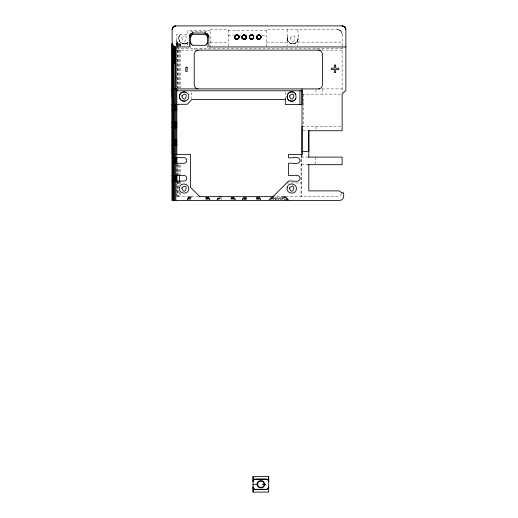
<?xml version="1.0" encoding="UTF-8"?>
<svg xmlns="http://www.w3.org/2000/svg" width="518" height="518" viewBox="0 0 518 518"><rect width="100%" height="100%" fill="white"/><g stroke="black" fill="none" stroke-linecap="round" stroke-linejoin="round"><path stroke-width="0.39" stroke-dasharray="2.59 1.94" d="M301.133 154.416L301.126 196.652L301.126 155.212M176.832 45.843L176.806 40.268M187.412 199.929L190.087 196.652L188.163 199.929M177.357 46.044L177.441 42.346L176.878 40.993L176.929 47.455M176.988 46.076L177.091 41.699L177.285 47.539M287.561 29.643C287.367 34.052 285.392 43.661 292.683 43.875C299.993 43.706 298.044 34.078 297.856 29.643M179.701 46.102L179.824 43.939L177.441 42.346L177.849 47.526M280.497 199.644L280.685 196.652L282.18 200.395M275.188 199.644L275.382 196.652L272.992 199.326M297.086 41.647L298.064 39.277L297.856 36.739M298.064 39.31L298.064 37.581M287.341 37.561L287.341 39.329M178.898 45.998L179.118 43.726L179.351 45.998M177.907 48.265L178.47 43.376L178.678 48.265M179.882 46.128L180.186 43.991L187.827 44.011M187.102 199.929L189.679 196.652L186.622 199.929M190.475 199.929L191.045 196.652L189.517 199.929M278.794 199.644L279.344 196.652L280.225 199.644M245.642 199.644L246.102 197.397M287.561 36.7L287.328 39.239L288.345 41.68M190.637 196.885L188.591 199.929M298.064 39.277C297.455 45.267 287.904 45.208 287.328 39.239M277.091 199.644L277.972 196.652L278.522 199.644M245.487 200.395L246.484 197.397M219.787 199.32L220.241 198.103M244.6 199.644L245.5 197.397M275.136 200.395L276.631 196.652L276.826 199.644M190.261 196.885L191.414 196.652L191.414 200.395M273.51 200.395L275.382 196.652M189.452 196.885L185.794 200.395M244.302 200.395L245.927 197.274M218.978 199.32L219.645 198.103M179.688 35.289C176.321 39.504 181.689 45.901 186.415 43.363C187.354 43.156 189.523 40.521 187.497 42.69C186.143 43.719 184.33 44.153 182.673 43.68C178.691 42.748 177.337 37.16 180.387 34.492C177.247 37.231 178.794 42.955 182.886 43.732M243.959 199.145L245.053 197.274M272.785 199.145L273.899 197.274M341.692 193.946L339.497 196.18L337.451 196.652L272.999 196.652M218.602 199.32L219.367 198.103M244.088 199.145L245.797 196.652M271.633 199.145L272.928 197.274M187.445 200.395L190.087 196.652M218.369 199.145L219.256 197.902M243.266 199.145L245.118 196.652M217.936 199.32L218.881 198.103M270.72 199.145L272.675 196.652M243.369 199.145L244.904 197.274M217.664 199.32L218.68 198.103M242.605 199.326L243.997 197.721M269.917 199.326L271.315 197.721M189.646 196.885L186.351 199.929M185.004 43.797L186.985 43.046L188.435 41.725M242.657 199.326L244.133 197.721M297.099 41.634L295.156 43.285L292.683 43.875M217.146 199.417L218.557 197.902M271.769 199.326L273.271 197.721M269.541 199.326L271.082 197.721L268.363 200.395M270.772 199.326L272.326 197.721M216.9 199.417L218.395 197.902M270.04 199.326L271.62 197.721M269.587 199.326L271.186 197.721M216.912 199.326L217.981 198.258M242.191 199.326L243.797 197.721M185.204 43.765L182.673 43.68M210.295 30.581L187.827 30.581L187.827 34.492L176.806 34.492L176.806 47.468M228.211 30.581L266.556 30.581M190.637 31.417L207.491 31.417M228.211 35.768L233.56 35.768M239.29 35.768L240.883 35.768M262.082 35.768L266.556 35.768M210.295 42.23L228.211 42.23M266.556 42.139L287.561 42.139M297.856 42.139L342.133 42.139M176.806 48.265L342.133 48.265M176.806 50.136L194.522 50.136L194.522 48.265M342.133 50.136L322.572 50.136L322.572 48.265M321.956 88.908L342.133 88.908M302.02 94.14L341.349 94.14M302.02 102.46L303.516 102.46M302.02 126.34L341.336 126.34M302.784 130.737L307.446 130.737M301.139 157.103L307.375 157.103M301.139 164.679L308.806 164.679M176.806 173.99L179.636 173.99M176.806 182.414L179.636 182.414M286.681 182.971L301.126 182.971M198.524 196.652L176.806 196.652L176.806 181.099M342.133 45.966L342.133 34.324C342.184 31.818 339.95 29.591 337.451 29.643L266.556 29.643L266.556 47.501M292.722 43.875L290.209 43.266L288.28 41.602M342.133 34.324C342.158 31.825 339.95 29.617 337.451 29.643C339.62 29.63 341.627 31.274 342.042 33.411M179.824 43.939L180.186 43.991L180.368 46.128M337.904 29.668L338.487 29.759M288.953 200.395L285.211 196.652L288.798 200.395M259.227 197.721L260.832 199.326M233.955 197.721L235.554 199.326M210.185 199.326L208.586 197.721L210.088 199.326M287.736 199.326L285.068 196.652L288.338 200.395L284.647 196.652L287.574 200.395L283.961 196.652L286.545 200.395L283.042 196.652L285.276 200.395M233.864 197.721L235.437 199.326L233.909 197.721M208.495 197.721L210.068 199.326M258.89 197.721L260.366 199.326M233.612 197.721L235.088 199.326L233.747 197.721M208.242 197.721L209.719 199.326M282.129 199.644L281.934 196.652L284.324 199.326M259.026 197.721L260.418 199.326M208.378 197.721L209.771 199.326M258.119 197.274L259.654 199.145M232.847 197.274L234.376 199.145M207.478 197.274L209.007 199.145M258.365 197.274L259.751 199.145M233.094 197.274L234.479 199.145M207.724 197.274L209.11 199.145M258.929 199.145L257.219 196.652L258.424 199.644M232.375 197.274L233.657 199.145M207.006 197.274L208.288 199.145M257.97 197.274L259.058 199.145M232.699 197.274L234.512 200.395M207.329 197.274L208.417 199.145M257.096 197.274L258.074 199.145M231.818 197.274L232.796 199.145M206.449 197.274L208.081 200.395L206.876 197.397M281.934 196.652L283.806 200.395M232.245 197.397L233.145 199.644M256.533 197.397L257.284 199.644M231.261 197.397L232.258 200.395L231.65 197.397M205.892 197.397L206.889 200.395L206.281 197.397M256.922 197.397L257.381 199.644M342.133 46.452L342.133 92.644M322.572 88.908L322.572 94.14M316.958 48.265L316.958 49.514M316.019 89.653L316.019 94.14M315.954 126.34L315.954 129.273M315.171 157.103L315.171 163.921M303.516 94.14L303.516 126.34M302.026 154.416L302.026 157.103M297.856 40.151L297.856 46.05M287.561 40.184L287.561 45.966M285.327 92.314L285.327 97.047M256.287 197.397L256.287 200.395M246.736 197.397L246.736 199.644M231.009 197.397L231.009 199.644M228.211 46.005L228.211 29.643L210.295 29.643L210.295 47.488M221.458 198.148L221.458 199.644M207.491 45.144L207.491 48.265M205.64 197.397L205.64 200.395M201.075 48.265L201.075 49.514M191.815 92.327L191.815 98.673M190.637 45.144L190.637 48.265M187.827 42.398L187.827 46.141M180.549 44.011L180.549 46.141M180.549 50.136L180.549 88.099M180.549 164.828L180.549 174.721M180.549 181.876L180.549 184.207M180.549 192.761L180.549 196.652M179.584 50.136L179.584 88.099M179.584 164.828L179.584 174.721M179.584 181.876L179.584 184.207M179.584 191.984L179.584 196.652M178.678 50.136L178.678 88.099M178.678 164.828L178.678 174.721M178.678 181.099L178.678 196.652M177.907 42.916L177.907 45.972M177.907 50.136L177.907 88.099M177.907 164.828L177.907 174.721M177.907 181.876L177.907 196.652M177.311 50.136L177.311 88.099M177.311 163.312L177.311 174.721M177.311 181.099L177.311 196.652M176.936 50.136L176.936 88.099M176.936 164.828L176.936 174.721M176.936 181.099L176.936 196.652M176.806 48.161L176.806 88.364M176.806 154.416L176.806 156.028M176.806 164.076L176.806 174.844M181.669 37.788C185.114 48.77 190.138 29.999 181.669 37.788M290.261 37.788C293.7 48.77 298.731 29.999 290.261 37.788M243.836 197.721L242.288 199.326L243.881 197.721M260.716 199.326L259.142 197.721L260.729 199.326"/><path stroke-width="0.78" d="M299.935 104.481L299.935 90.741M302.02 90.779L176.832 90.779L176.8 88.863L176.832 154.416M272.999 196.652L288.552 181.099C291.789 180.147 299.346 183.547 300.149 178.289C299.346 173.025 291.789 176.431 288.552 175.479L288.552 163.312C291.789 162.361 299.346 165.76 300.149 160.502C299.346 155.238 291.789 158.644 288.552 157.692L288.552 154.416L302.026 154.416L302.02 126.34M302.02 90.741L302.02 104.481L285.327 104.481L285.327 97.837M172.125 43.208L172.17 97.552M253.069 492.1L253.069 476.469L268.7 476.469L268.7 492.1L253.069 492.1L253.082 486.849M268.687 481.721L268.7 476.469M172.63 63.584L172.759 45.286L172.41 44.639L172.656 104.332M174.029 104.332L173.789 46.322L173.226 63.584L172.759 45.286L175.142 46.879L174.929 104.332M221.458 196.652L219.587 196.652M173.996 63.584L174.436 46.665L174.903 63.584L172.254 63.584L172.196 43.939L172.151 154.416L190.475 154.416L190.475 187.289L199.838 196.652M236.37 34.971C229.215 42.068 245.791 38.164 236.234 35.004C229.739 40.449 244.03 40.262 237.212 34.971M243.764 34.971C236.609 42.062 253.185 38.17 243.628 35.004C237.134 40.456 251.424 40.262 244.606 34.971M260.671 38.274C260.166 28.063 252.285 42.929 260.748 38.157C262.645 34.706 256.067 33.689 256.773 37.503C257.362 40.805 262.594 38.649 260.671 35.884M253.082 481.721L253.069 476.469M253.101 487.179L253.807 488.597L255.225 489.296L266.213 489.322L267.961 488.597L268.687 486.849M221.076 196.885L220.131 196.885M342.029 192.942L343.576 192.942C344.114 195.785 343.628 200.382 339.834 200.395L172.125 200.395L172.125 29.643L172.759 27.564L173.996 26.399L175.874 25.9L342.126 25.9L344.211 26.528L345.37 27.771L345.875 29.643L345.875 90.397L342.133 94.14L342.133 130.737L308.216 130.737M175.142 46.879L189.348 46.95L189.348 36.759L190.449 34.11L192.728 33.035L204.662 33.016L207.006 33.722L208.735 36.137L208.877 46.95L345.875 46.95M238.578 38.274L238.94 37.082L238.578 35.884M245.972 38.274L246.341 37.082L245.972 35.884M249.469 36.661C248.75 39.808 254.137 40.08 253.723 36.869C253.101 31.637 246.244 39.005 251.159 34.971M182.873 92.055C178.419 93.007 178.419 100.078 182.873 101.029M287.095 96.167L287.095 96.911M172.125 29.643L173.226 26.994L175.505 25.919M189.348 36.759L190.449 34.11L192.728 33.035M190.734 36.409L190.637 37.134L191.459 35.146L193.447 34.324L205.406 34.421L207.109 35.729L207.491 37.134L207.109 35.729M207.491 42.547L206.669 44.535L204.681 45.357L192.722 45.26L191.012 43.952L190.637 42.547M253.101 481.39L253.807 479.966L255.225 479.267L266.213 479.247L267.722 479.759L268.661 481.39M179.584 97.708L179.584 95.377M179.435 95.953C179.908 90.32 189.005 90.896 188.766 96.542C189.005 102.188 179.908 102.765 179.435 97.131M172.196 28.911L172.759 27.564M189.426 36.027L189.983 34.68M234.68 36.661L234.997 35.884M242.074 36.661L242.398 35.884M253.69 37.503C253.101 40.799 247.863 38.656 249.793 35.884M256.773 36.661L257.09 35.884M238.908 37.464L238.17 38.733L236.998 39.226M246.303 37.464L245.785 38.526L244.483 39.213M261.001 37.464L260.263 38.733L259.091 39.226M219.826 196.885L219.392 196.885M287.484 94.639L287.846 93.978M290.009 100.861C298.323 103.872 297.714 89.167 289.97 92.236M253.373 38.274L253.567 36.254L252.001 34.971M288.099 93.635L288.604 93.098M207.109 43.952L206.086 44.982M295.836 98.796L294.075 100.55M288.94 92.819L289.543 92.437M237.866 38.947C242.67 32.33 229.545 35.457 236.577 39.226M245.26 38.947C250.077 32.55 237.069 35.198 243.887 39.213M259.958 38.947L261.033 37.082L259.958 35.218M191.459 35.146L192.042 34.7M293.317 100.906L292.029 101.211M237.989 35.289C233.89 33.029 233.806 41.051 237.93 38.908M243.972 34.939L243.628 35.004L244.742 35.004C242.923 34.428 241.271 36.739 242.398 38.274M253.69 36.661C253.088 33.333 247.895 35.528 249.793 38.274M173.789 26.528L175.874 25.9L174.903 26.029M191.019 33.644L192.366 33.087M235.593 35.289L235.968 35.094M242.987 35.289L243.363 35.094M237.989 38.869L237.212 39.193M250.382 35.289L250.757 35.094M245.383 38.869L244.606 39.193M257.686 35.289L258.463 34.971M252.778 38.869L251.793 39.226M260.081 38.869L259.304 39.193M245.325 38.908L244.399 39.226M260.023 38.908L258.883 39.232L257.744 38.908M258.67 34.939C256.17 35.075 256.17 39.09 258.67 39.226M185.327 101.029L184.648 101.159M252.001 39.193L253.516 38.034L253.373 35.884M183.553 91.926L184.097 91.887M236.577 34.939L236.234 35.004L237.348 35.004L236.998 34.939M251.372 34.939C248.918 35.069 248.834 38.98 251.282 39.213M192.126 33.139L193.097 33.016M258.327 35.004L259.44 35.004L259.091 34.939M244.742 39.161L243.046 38.908M197.967 50.136L195.318 51.237L194.218 53.885L194.218 85.159L195.318 87.807L197.967 88.908M318.725 88.908L321.374 87.807L322.468 85.159L322.468 53.885L321.374 51.237L318.725 50.136M184.097 101.198L183.553 101.159M291.712 101.191L291.161 101.159M195.979 50.136L320.338 50.136M319.664 88.908L172.151 88.908L172.254 90.779M285.327 99.462L191.815 99.462L187.251 104.293L172.151 104.332M172.151 104.429L176.832 104.429M172.151 104.707L176.832 104.707M172.151 105.154L176.832 105.154M172.151 105.737L176.832 105.737M172.151 106.417L176.832 106.417M172.151 107.142L176.832 107.142M172.151 107.867L176.832 107.867M172.151 108.547L176.832 108.547M172.151 109.13L176.832 109.13M172.151 109.576L176.832 109.576M172.151 109.855L176.832 109.855M172.151 109.952L176.832 109.952M172.151 122.118L176.832 122.118M172.151 122.216L176.832 122.216M172.151 122.494L176.832 122.494M172.151 122.941L176.832 122.941M172.151 123.524L176.832 123.524M172.151 124.203L176.832 124.203M172.151 124.929L176.832 124.929M172.151 125.654L176.832 125.654M172.151 126.334L176.832 126.334M172.151 126.916L176.832 126.916M172.151 127.363L176.832 127.363M172.151 127.642L176.832 127.642M172.151 127.739L176.832 127.739M172.151 139.905L176.832 139.905M172.151 140.281L176.832 140.281M172.151 140.728L176.832 140.728M172.151 141.31L176.832 141.31M172.151 141.99L176.832 141.99M172.151 142.715L176.832 142.715M172.151 143.441L176.832 143.441M172.151 144.121L176.832 144.121M172.151 144.703L176.832 144.703M172.151 145.144L176.832 145.144M172.151 145.428L176.832 145.428M172.151 145.526L176.832 145.526M302.02 151.606L308.806 151.606L308.806 130.737L308.806 157.103M308.152 157.103L342.133 157.103L342.133 164.679L308.152 164.679M172.125 157.692L184.065 157.692C187.671 157.556 187.671 163.448 184.065 163.312L172.125 163.215M172.125 157.789L176.806 157.789M172.125 158.068L176.806 158.068M172.125 158.514L176.806 158.514M172.125 159.097L176.806 159.097M172.125 159.777L176.806 159.777M172.125 160.502L176.806 160.502M172.125 161.227L176.806 161.227M172.125 161.907L176.806 161.907M172.125 162.49L176.806 162.49M172.125 162.93L176.806 162.93M172.125 175.479L184.065 175.479C187.671 175.343 187.671 181.235 184.065 181.099L172.125 181.099M172.125 175.576L176.806 175.576M172.125 175.855L176.806 175.855M172.125 176.301L176.806 176.301M172.125 176.884L176.806 176.884M172.125 177.564L176.806 177.564M172.125 178.289L176.806 178.289M172.125 179.014L176.806 179.014M172.125 179.694L176.806 179.694M172.125 180.27L176.806 180.27M172.125 180.717L176.806 180.717M172.125 181.002L176.806 181.002M199.313 196.652L273.355 196.652M253.082 484.285L257.142 484.285M184.648 91.926L185.327 92.055M345.875 29.643L344.774 26.994L342.126 25.9L344.211 26.528M204.662 33.016L207.64 34.246L208.877 37.225M250.44 38.908C252.765 40.475 255.154 36.538 252.654 35.218M342.495 25.919L343.097 26.029M251.793 34.939L252.136 35.004L251.023 35.004L252.402 35.088M251.023 39.161L251.372 39.226M243.628 39.161L243.972 39.226M205.076 33.035L205.756 33.158M244.464 34.946L245.383 35.289M259.304 34.971L260.081 35.289M258.463 39.193L257.686 38.869M251.159 39.193L250.382 38.869M243.764 39.193L242.987 38.869M236.37 39.193L235.593 38.869M205.484 33.094L207.006 33.722M290.863 101.139C284.337 100.103 287.425 89.731 293.317 92.172M205.406 34.421L206.669 35.146M289.51 100.628L288.973 100.291M295.04 93.285L295.836 94.289M252.402 35.094L252.778 35.289M245.008 35.088L246.296 36.661M237.613 35.088L238.902 36.661M342.133 192.942L339.044 190.883L308.806 190.883L308.806 164.679M257.809 38.947C254.332 36.752 260.023 32.647 260.994 36.661M250.505 38.947L249.462 37.464M243.11 38.947L242.068 37.464M191.459 44.535L192.042 44.982M288.578 99.961L288.118 99.469M287.833 99.08L287.496 98.465M345.241 27.564L345.804 28.911M257.09 38.274L256.773 37.503M234.997 38.274L234.68 37.503M208.165 34.887L208.799 36.402M190.734 43.272L191.012 43.952M287.328 98.044L287.147 97.339M268.661 487.179L268.337 488.48L266.569 489.504L255.549 489.523A2.668 2.668 0 0 1 253.082 487.878M302.02 88.908L302.02 154.416M207.491 36.545L207.491 43.577M190.637 35.703L190.637 43.978M179.636 175.518L179.636 181.65M176.806 156.831L176.806 163.312M176.806 175.479L176.806 181.65M175.874 46.95L175.9 104.332M175.9 109.952L175.9 122.118M175.9 127.739L175.9 139.905M175.9 145.526L175.874 157.692M175.874 163.312L175.874 175.479M175.874 181.099L175.874 200.395M174.929 109.952L174.929 122.118M174.929 127.739L174.929 139.905M174.929 145.526L174.903 157.692M174.903 163.312L174.903 175.479M174.903 181.099L174.903 200.395M174.029 109.952L174.029 122.118M174.029 127.739L174.029 139.905M174.029 145.526L173.996 157.692M173.996 163.312L173.996 175.479M173.996 181.099L173.996 200.395M173.226 45.856L173.252 104.332M173.252 109.952L173.252 122.118M173.252 127.739L173.252 139.905M173.252 145.526L173.226 157.692M173.226 163.312L173.226 175.479M173.226 181.099L173.226 200.395M172.656 109.952L172.656 122.118M172.656 127.739L172.656 139.905M172.656 145.526L172.63 157.692M172.63 163.312L172.63 175.479M172.63 181.099L172.63 200.395M172.254 63.584L172.28 104.332M172.28 109.952L172.28 122.118M172.28 127.739L172.28 139.905M172.28 145.526L172.254 157.692M172.254 163.312L172.254 175.479M172.254 181.099L172.254 200.395M253.082 480.691A2.668 2.668 0 0 1 255.549 479.046L266.569 479.066A2.668 2.668 0 0 1 268.687 480.691M257.187 483.67C256.145 488.325 263.94 489.711 264.491 485.016C263.545 487.736 257.906 488.824 257.614 484.479C257.342 480.264 263.468 480.089 264.348 483.657C264.568 479.752 257.452 479.5 257.187 483.67M179.532 187.419C177.739 193.57 188.112 195.545 188.707 189.174C189.659 183.599 180.704 181.889 179.532 187.419M287.186 187.419C285.392 193.57 295.772 195.545 296.367 189.174C297.313 183.599 288.358 181.889 287.186 187.419M265.566 484.285L262.755 484.252L265.566 484.285M181.857 95.934C185.049 106.106 189.705 88.727 181.857 95.934M181.805 187.982C184.991 198.148 189.653 180.769 181.805 187.982M289.465 95.934C292.657 106.099 297.313 88.72 289.465 95.934M289.458 187.982C292.651 198.148 297.306 180.769 289.458 187.982M335.664 65.119L334.363 65.119L334.363 68.175L331.306 68.175L331.306 69.464L334.363 69.464L334.363 72.546L335.664 72.546L335.664 69.464L338.727 69.464L338.727 68.175L335.664 68.175L335.664 65.119M187.14 67.217L185.755 67.217L185.755 71.452L187.14 71.452L187.14 67.217"/></g></svg>
